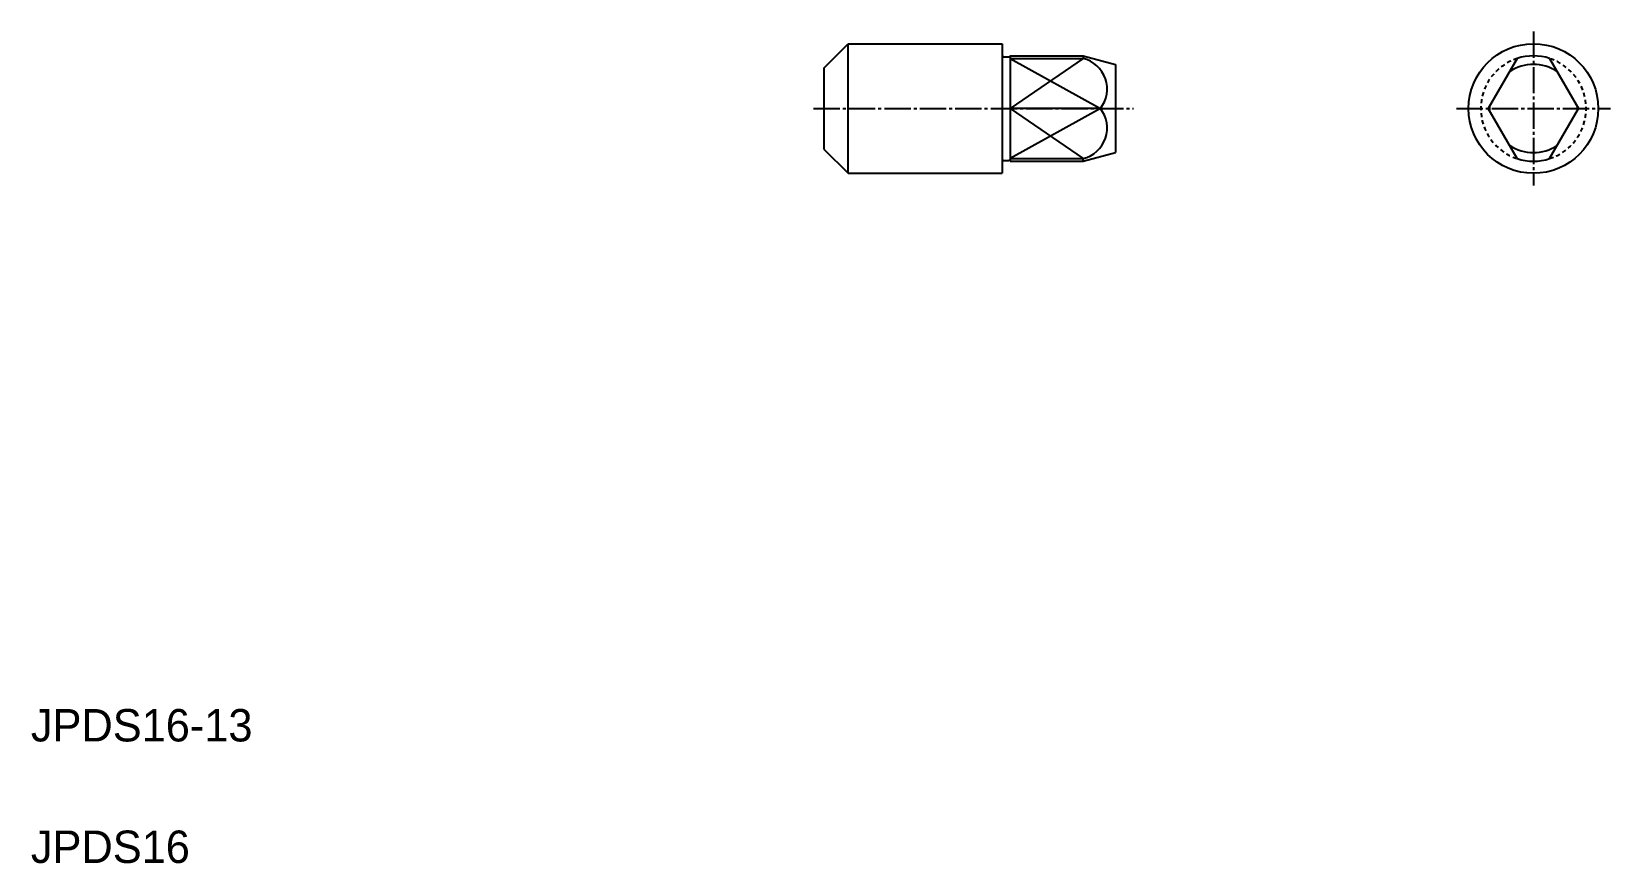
# Model space of a CAD drawing. Extents: x 10 to 205, y 10 to 113.
import ezdxf

# ---------------------------------------------------------------- set-up
doc = ezdxf.new("R2010")
doc.units = 0
doc.header["$LTSCALE"] = 0.25
doc.linetypes.add('CENTER', pattern=[17.5, 13, -1.5, 1.5, -1.5])
doc.linetypes.add('DASHED', pattern=[3.5, 2, -1.5])
doc.layers.get('0').update_dxf_attribs({"linetype": 'CONTINUOUS'})
doc.layers.add('CENTER', color=1, linetype='CENTER')
doc.styles.get("Standard").update_dxf_attribs({"font": 'txt', "height": 3.2})

msp = doc.modelspace()

# ---------------------------------------------------------------- linework, layer by layer
at = {"linetype": 'CONTINUOUS'}
for p, q in [((107.88, 108.13), (110.88, 111.13)), ((110.88, 95.13), (110.88, 111.13)), ((110.88, 111.13), (129.88, 111.13)), ((129.88, 111.13), (129.88, 95.13)), ((130.08, 109.53), (130.71, 109.53)), ((130.88, 109.63), (139.88, 109.63)), ((130.88, 109.63), (130.88, 96.63)), ((193.46, 109.31), (189.89, 103.13)), ((197.46, 109.31), (201.03, 103.13)), ((107.88, 108.13), (107.88, 98.13)), ((143.88, 108.56), (143.88, 97.7)), ((193.46, 96.94), (189.89, 103.13)), ((197.46, 96.94), (201.03, 103.13)), ((107.88, 98.13), (110.88, 95.13)), ((130.08, 96.73), (130.71, 96.73)), ((130.88, 96.63), (139.88, 96.63)), ((110.88, 95.13), (129.88, 95.13))]:
    msp.add_line(p, q, dxfattribs=at)
for p, q in [((115.63, 111.13), (115.63, 111.13)), ((120.38, 111.13), (120.38, 111.13)), ((139.88, 109.63), (143.88, 108.56)), ((139.88, 109.63), (139.88, 109.31)), ((139.88, 96.63), (143.88, 97.7)), ((139.88, 96.63), (139.88, 96.94))]:
    msp.add_line(p, q)
at = {"color": 7, "linetype": 'CONTINUOUS'}
for p, q in [((130.88, 109.31), (139.88, 109.31)), ((142.01, 103.13), (130.88, 103.13)), ((130.88, 96.94), (139.88, 96.94))]:
    msp.add_line(p, q, dxfattribs=at)
at = {"color": 3}
for p, q in [((130.88, 109.31), (142.01, 103.13)), ((139.88, 109.31), (130.88, 103.13)), ((142.01, 103.13), (130.88, 96.94)), ((130.88, 103.13), (139.88, 96.94))]:
    msp.add_line(p, q, dxfattribs=at)
at = {"linetype": 'CONTINUOUS'}
msp.add_circle((195.46, 103.13), 8, dxfattribs=at)
for centre, radius, start, end in [((130.08, 109.73), 0.2, 180, 270), ((130.71, 109.73), 0.2, 270, 330), ((195.46, 103.13), 6.5, 72.0798, 107.9202), ((195.46, 103.13), 5.43, 57.2819, 122.7181), ((195.46, 103.13), 5.43, 177.2819, 182.7181), ((195.46, 103.13), 5.43, 357.2819, 2.7181), ((195.46, 103.13), 5.43, 237.2819, 302.7181), ((130.08, 96.53), 0.2, 90, 180), ((130.71, 96.53), 0.2, 30, 90), ((195.46, 103.13), 6.5, 252.0798, 287.9202)]:
    msp.add_arc(centre, radius, start, end, dxfattribs=at)
for centre, start, end in [((138.96, 105.54), 321.5979, 76.2807), ((138.96, 100.72), 283.7193, 38.4021)]:
    msp.add_arc(centre, 3.88, start, end)
at = {"color": 3, "linetype": 'DASHED'}
for start, end in [(107.9202, 252.0798), (287.9202, 72.0798)]:
    msp.add_arc((195.46, 103.13), 6.5, start, end, dxfattribs=at)
at = {"layer": 'CENTER', "color": 1, "linetype": 'CENTER'}
for p, q in [((195.46, 112.63), (195.46, 93.63)), ((106.59, 103.13), (146.11, 103.13)), ((185.96, 103.13), (204.96, 103.13))]:
    msp.add_line(p, q, dxfattribs=at)

# ---------------------------------------------------------------- texts
for s, p in [('JPDS16-13', (10, 25)), ('JPDS16', (10, 10))]:
    msp.add_text(s, height=4).set_placement(p)

doc.saveas('drawing.dxf')
